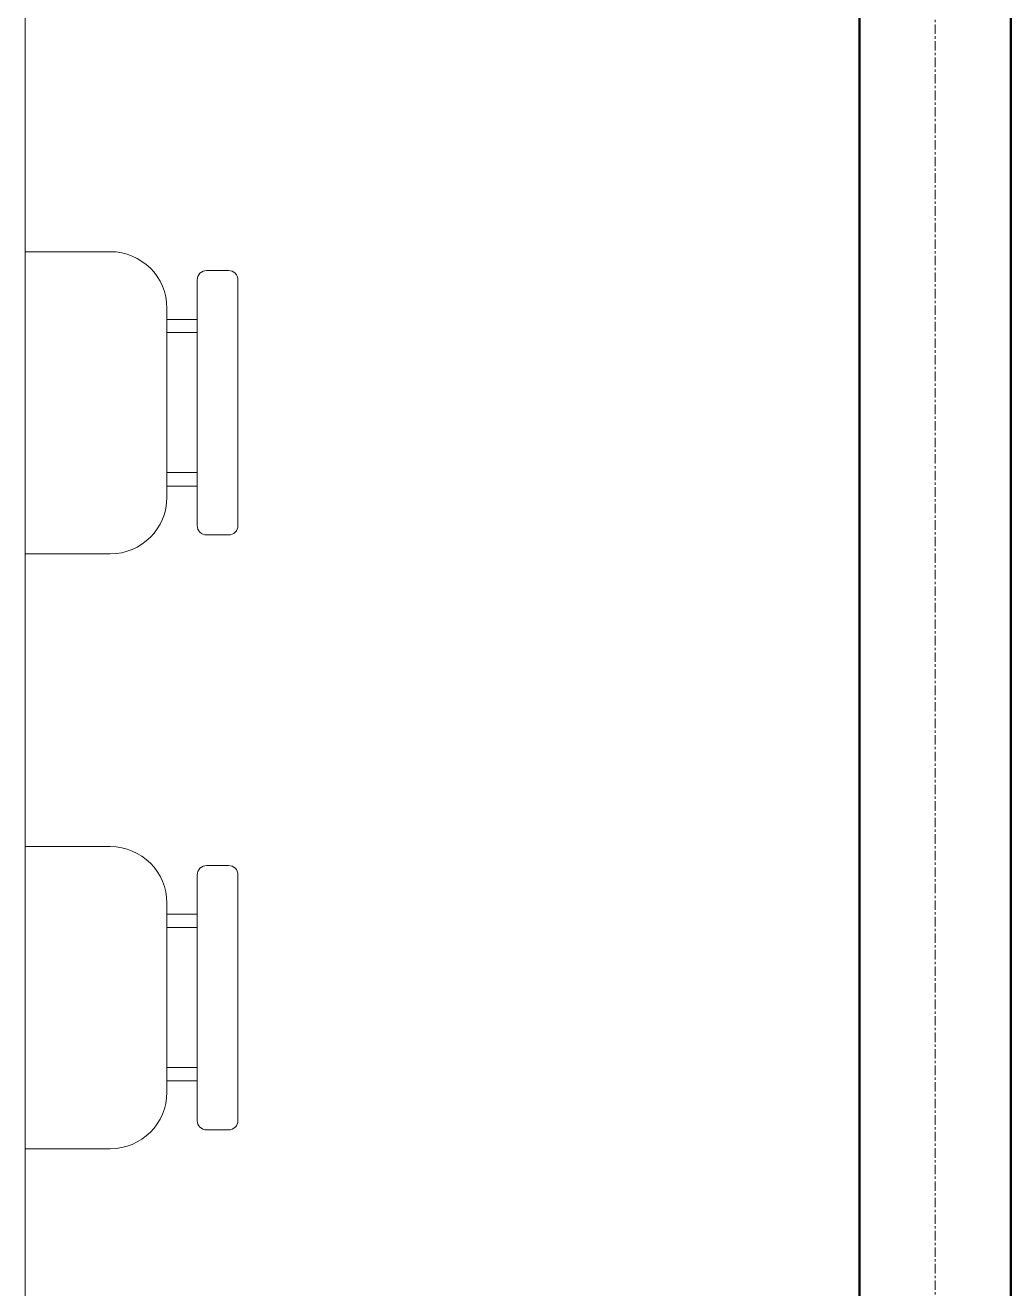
# Model space of a CAD drawing. Header units: inches. Extents: x -1714 to 1984, y -1043 to 970.
# Drawn here: x -85 to -32.9, y 458.4 to 525.3 of the extents above; entities that cross this region are included whole.
import ezdxf

# ---------------------------------------------------------------- set-up
doc = ezdxf.new("R2010")
doc.units = ezdxf.units.IN
doc.header["$MEASUREMENT"] = 0
doc.linetypes.add('Grid Line 1_2_', pattern=[0.875, 0.5, -0.125, 0.125, -0.125])
for name, color, linetype, lineweight in [('A-WALL', 113, 'Continuous', 13), ('I-FURN', 30, 'Continuous', 9), ('S-GRID', 1, 'Continuous', 9)]:
    doc.layers.add(name, color=color, linetype=linetype, lineweight=lineweight)

# ---------------------------------------------------------------- blocks, each defined once
blk = doc.blocks.new('Dynamic_Computer_Desk_with_Chairs_8535 - 6-1470209-L2 - Architectural')
at = {"layer": 'I-FURN'}
blk.add_line((-130.5, 25), (60, 25), dxfattribs=at)
blk = doc.blocks.new('Chair-Stacking - Chair-Stacking-1465892-L2 - Architectural')
at = {"layer": 'I-FURN'}
for p, q in [((-15.049, 6.289), (-15.049, 1.789)), ((0.951, 6.289), (0.951, 1.789)), ((-12.049, -1.211), (-2.049, -1.211)), ((-11.456, -1.211), (-11.456, -2.813)), ((-11.456, -1.211), (-10.737, -1.211)), ((-10.737, -1.211), (-10.737, -2.813)), ((-3.337, -1.211), (-3.337, -2.813)), ((-2.632, -1.211), (-3.337, -1.211)), ((-2.632, -1.211), (-2.632, -2.813)), ((-14.049, -3.313), (-14.049, -4.472)), ((-13.549, -2.813), (-0.549, -2.813)), ((-0.049, -3.313), (-0.049, -4.472)), ((-13.549, -4.972), (-0.549, -4.972))]:
    blk.add_line(p, q, dxfattribs=at)
for centre, radius, start, end in [((-12.049, 1.789), 3, 180, 270), ((-2.049, 1.789), 3, 270, 0), ((-13.549, -3.313), 0.5, 90, 180), ((-0.549, -3.313), 0.5, 360, 90), ((-13.549, -4.472), 0.5, 180, 270), ((-0.549, -4.472), 0.5, 270, 0)]:
    blk.add_arc(centre, radius, start, end, dxfattribs=at)

msp = doc.modelspace()

# ---------------------------------------------------------------- linework, layer by layer
at = {"layer": 'A-WALL', "lineweight": 50}
for p, q in [((-40.851, 672.812), (-40.851, 311.21)), ((-32.851, 303.21), (-32.851, 661.687))]:
    msp.add_line(p, q, dxfattribs=at)
at = {"layer": 'S-GRID', "linetype": 'Grid Line 1_2_'}
msp.add_line((-36.851, -1043.154), (-36.851, 921.906), dxfattribs=at)

# ---------------------------------------------------------------- block references
at = {"layer": 'I-FURN'}
for name, p, rotation in [('Dynamic_Computer_Desk_with_Chairs_8535 - 6-1470209-L2 - Architectural', (-110.018, 456.319), 269.9999999999997), ('Chair-Stacking - Chair-Stacking-1465892-L2 - Architectural', (-78.729, 512.368), 89.99999999999952), ('Chair-Stacking - Chair-Stacking-1465892-L2 - Architectural', (-78.729, 480.868), 89.99999999999952)]:
    msp.add_blockref(name, p, dxfattribs=dict(at, rotation=rotation))

doc.saveas('drawing.dxf')
